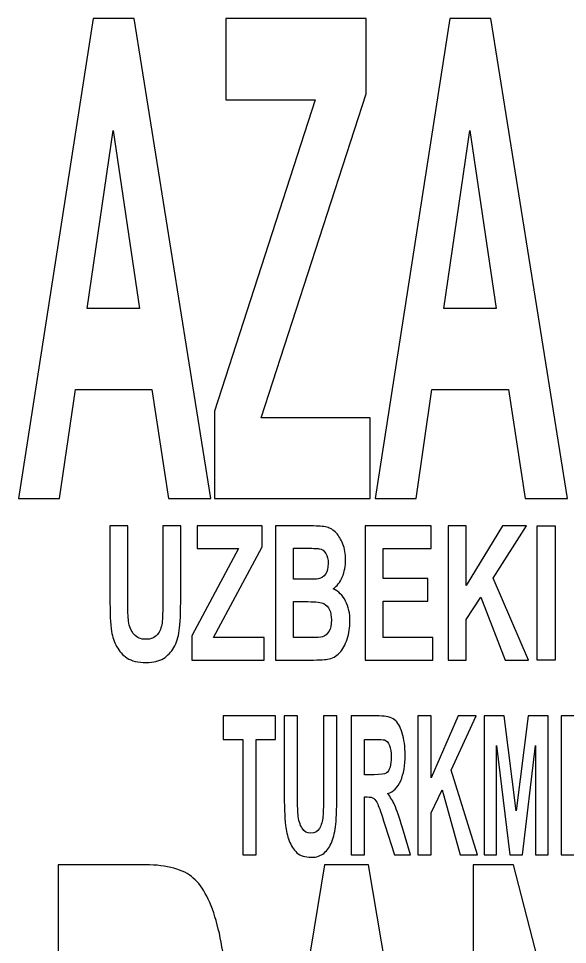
# Model space of a CAD drawing. Header units: centimetres. Extents: x -12.1 to 12.1, y -5 to 6.2.
# Drawn here: x 1.244 to 1.996, y 2.766 to 4.034 of the extents above; entities that cross this region are included whole.
import ezdxf

# ---------------------------------------------------------------- set-up
doc = ezdxf.new("R2010")
doc.units = ezdxf.units.CM
doc.header["$MEASUREMENT"] = 0
doc.layers.add('Layer 1', color=7, linetype='Continuous')

msp = doc.modelspace()

# ---------------------------------------------------------------- linework, layer by layer
at = {"layer": 'Layer 1', "color": 250}
for points, knots in [([(1.50737, 3.37639), (1.50737, 3.37639), (1.4498, 3.37639), (1.4498, 3.37639), (1.4498, 3.37639), (1.4498, 3.37639), (1.42691, 3.52572), (1.42691, 3.52572), (1.42691, 3.52572), (1.42691, 3.52572), (1.3222, 3.52572), (1.3222, 3.52572), (1.3222, 3.52572), (1.3222, 3.52572), (1.30057, 3.37639), (1.30057, 3.37639), (1.30057, 3.37639), (1.30057, 3.37639), (1.24446, 3.37639), (1.24446, 3.37639), (1.24446, 3.37639), (1.24446, 3.37639), (1.34649, 4.03385), (1.34649, 4.03385), (1.34649, 4.03385), (1.34649, 4.03385), (1.40246, 4.03385), (1.40246, 4.03385), (1.40246, 4.03385), (1.40246, 4.03385), (1.50737, 3.37639), (1.50737, 3.37639)], [0, 0, 0, 0, 0.1111111, 0.1111111, 0.1111111, 0.1111111, 0.2222222, 0.2222222, 0.2222222, 0.2222222, 0.3333333, 0.3333333, 0.3333333, 0.3333333, 0.4444444, 0.4444444, 0.4444444, 0.4444444, 0.5555556, 0.5555556, 0.5555556, 0.5555556, 0.6666667, 0.6666667, 0.6666667, 0.6666667, 0.7777778, 0.7777778, 0.7777778, 0.7777778, 1, 1, 1, 1]), ([(1.51276, 3.37639), (1.51276, 3.37639), (1.51276, 3.4961), (1.51276, 3.4961), (1.51276, 3.4961), (1.51276, 3.4961), (1.6504, 3.92264), (1.6504, 3.92264), (1.6504, 3.92264), (1.6504, 3.92264), (1.52831, 3.92264), (1.52831, 3.92264), (1.52831, 3.92264), (1.52831, 3.92264), (1.52831, 4.03385), (1.52831, 4.03385), (1.52831, 4.03385), (1.52831, 4.03385), (1.72011, 4.03385), (1.72011, 4.03385), (1.72011, 4.03385), (1.72011, 4.03385), (1.72011, 3.9307), (1.72011, 3.9307), (1.72011, 3.9307), (1.72011, 3.9307), (1.57659, 3.48716), (1.57659, 3.48716), (1.57659, 3.48716), (1.57659, 3.48716), (1.72564, 3.48716), (1.72564, 3.48716), (1.72564, 3.48716), (1.72564, 3.48716), (1.72564, 3.37639), (1.72564, 3.37639), (1.72564, 3.37639), (1.72564, 3.37639), (1.51276, 3.37639), (1.51276, 3.37639)], [0, 0, 0, 0, 0.0909091, 0.0909091, 0.0909091, 0.0909091, 0.1818182, 0.1818182, 0.1818182, 0.1818182, 0.2727273, 0.2727273, 0.2727273, 0.2727273, 0.3636364, 0.3636364, 0.3636364, 0.3636364, 0.4545455, 0.4545455, 0.4545455, 0.4545455, 0.5454545, 0.5454545, 0.5454545, 0.5454545, 0.6363636, 0.6363636, 0.6363636, 0.6363636, 0.7272727, 0.7272727, 0.7272727, 0.7272727, 0.8181818, 0.8181818, 0.8181818, 0.8181818, 1, 1, 1, 1]), ([(1.99537, 3.37639), (1.99537, 3.37639), (1.93777, 3.37639), (1.93777, 3.37639), (1.93777, 3.37639), (1.93777, 3.37639), (1.91492, 3.52572), (1.91492, 3.52572), (1.91492, 3.52572), (1.91492, 3.52572), (1.81015, 3.52572), (1.81015, 3.52572), (1.81015, 3.52572), (1.81015, 3.52572), (1.78857, 3.37639), (1.78857, 3.37639), (1.78857, 3.37639), (1.78857, 3.37639), (1.7324, 3.37639), (1.7324, 3.37639), (1.7324, 3.37639), (1.7324, 3.37639), (1.83446, 4.03385), (1.83446, 4.03385), (1.83446, 4.03385), (1.83446, 4.03385), (1.89043, 4.03385), (1.89043, 4.03385), (1.89043, 4.03385), (1.89043, 4.03385), (1.99537, 3.37639), (1.99537, 3.37639)], [0, 0, 0, 0, 0.1111111, 0.1111111, 0.1111111, 0.1111111, 0.2222222, 0.2222222, 0.2222222, 0.2222222, 0.3333333, 0.3333333, 0.3333333, 0.3333333, 0.4444444, 0.4444444, 0.4444444, 0.4444444, 0.5555556, 0.5555556, 0.5555556, 0.5555556, 0.6666667, 0.6666667, 0.6666667, 0.6666667, 0.7777778, 0.7777778, 0.7777778, 0.7777778, 1, 1, 1, 1]), ([(1.40997, 3.63651), (1.40997, 3.63651), (1.37386, 3.88047), (1.37386, 3.88047), (1.37386, 3.88047), (1.37386, 3.88047), (1.33845, 3.63651), (1.33845, 3.63651), (1.33845, 3.63651), (1.33845, 3.63651), (1.40997, 3.63651), (1.40997, 3.63651)], [0, 0, 0, 0, 0.25, 0.25, 0.25, 0.25, 0.5, 0.5, 0.5, 0.5, 1, 1, 1, 1]), ([(1.89794, 3.63651), (1.89794, 3.63651), (1.86183, 3.88047), (1.86183, 3.88047), (1.86183, 3.88047), (1.86183, 3.88047), (1.82646, 3.63651), (1.82646, 3.63651), (1.82646, 3.63651), (1.82646, 3.63651), (1.89794, 3.63651), (1.89794, 3.63651)], [0, 0, 0, 0, 0.25, 0.25, 0.25, 0.25, 0.5, 0.5, 0.5, 0.5, 1, 1, 1, 1]), ([(1.36947, 3.33898), (1.36947, 3.33898), (1.39398, 3.33898), (1.39398, 3.33898), (1.39398, 3.33898), (1.39398, 3.33898), (1.39398, 3.23939), (1.39398, 3.23939), (1.39398, 3.23939), (1.39398, 3.22355), (1.39427, 3.21333), (1.39491, 3.20864), (1.39491, 3.20864), (1.39596, 3.20113), (1.39846, 3.19507), (1.4024, 3.19053), (1.4024, 3.19053), (1.40635, 3.18596), (1.4118, 3.18369), (1.41861, 3.18369), (1.41861, 3.18369), (1.42558, 3.18369), (1.43084, 3.18585), (1.43437, 3.19015), (1.43437, 3.19015), (1.43792, 3.19446), (1.44005, 3.19976), (1.44077, 3.20599), (1.44077, 3.20599), (1.44147, 3.21231), (1.44182, 3.22271), (1.44182, 3.23727), (1.44182, 3.23727), (1.44182, 3.23727), (1.44182, 3.33898), (1.44182, 3.33898), (1.44182, 3.33898), (1.44182, 3.33898), (1.4664, 3.33898), (1.4664, 3.33898), (1.4664, 3.33898), (1.4664, 3.33898), (1.4664, 3.24239), (1.4664, 3.24239), (1.4664, 3.24239), (1.4664, 3.22032), (1.46573, 3.20471), (1.46439, 3.19559), (1.46439, 3.19559), (1.46305, 3.18651), (1.46063, 3.1788), (1.45703, 3.17253), (1.45703, 3.17253), (1.45347, 3.16624), (1.44872, 3.16126), (1.44275, 3.15754), (1.44275, 3.15754), (1.43679, 3.15381), (1.42898, 3.15195), (1.41937, 3.15195), (1.41937, 3.15195), (1.40776, 3.15195), (1.39893, 3.15398), (1.39293, 3.15804), (1.39293, 3.15804), (1.38696, 3.16208), (1.38222, 3.16736), (1.37872, 3.17384), (1.37872, 3.17384), (1.37523, 3.18034), (1.37292, 3.18712), (1.37185, 3.19423), (1.37185, 3.19423), (1.37022, 3.20474), (1.36947, 3.22032), (1.36947, 3.24091), (1.36947, 3.24091), (1.36947, 3.24091), (1.36947, 3.33898), (1.36947, 3.33898)], [0, 0, 0, 0, 0.047619, 0.047619, 0.047619, 0.047619, 0.0952381, 0.0952381, 0.0952381, 0.0952381, 0.1428571, 0.1428571, 0.1428571, 0.1428571, 0.1904762, 0.1904762, 0.1904762, 0.1904762, 0.2380952, 0.2380952, 0.2380952, 0.2380952, 0.2857143, 0.2857143, 0.2857143, 0.2857143, 0.3333333, 0.3333333, 0.3333333, 0.3333333, 0.3809524, 0.3809524, 0.3809524, 0.3809524, 0.4285714, 0.4285714, 0.4285714, 0.4285714, 0.4761905, 0.4761905, 0.4761905, 0.4761905, 0.5238095, 0.5238095, 0.5238095, 0.5238095, 0.5714286, 0.5714286, 0.5714286, 0.5714286, 0.6190476, 0.6190476, 0.6190476, 0.6190476, 0.6666667, 0.6666667, 0.6666667, 0.6666667, 0.7142857, 0.7142857, 0.7142857, 0.7142857, 0.7619048, 0.7619048, 0.7619048, 0.7619048, 0.8095238, 0.8095238, 0.8095238, 0.8095238, 0.8571429, 0.8571429, 0.8571429, 0.8571429, 0.9047619, 0.9047619, 0.9047619, 0.9047619, 1, 1, 1, 1]), ([(1.48175, 3.15509), (1.48175, 3.15509), (1.48175, 3.18858), (1.48175, 3.18858), (1.48175, 3.18858), (1.48175, 3.18858), (1.5456, 3.30788), (1.5456, 3.30788), (1.5456, 3.30788), (1.5456, 3.30788), (1.48897, 3.30788), (1.48897, 3.30788), (1.48897, 3.30788), (1.48897, 3.30788), (1.48897, 3.33898), (1.48897, 3.33898), (1.48897, 3.33898), (1.48897, 3.33898), (1.57795, 3.33898), (1.57795, 3.33898), (1.57795, 3.33898), (1.57795, 3.33898), (1.57795, 3.31015), (1.57795, 3.31015), (1.57795, 3.31015), (1.57795, 3.31015), (1.51135, 3.18608), (1.51135, 3.18608), (1.51135, 3.18608), (1.51135, 3.18608), (1.58052, 3.18608), (1.58052, 3.18608), (1.58052, 3.18608), (1.58052, 3.18608), (1.58052, 3.15509), (1.58052, 3.15509), (1.58052, 3.15509), (1.58052, 3.15509), (1.48175, 3.15509), (1.48175, 3.15509)], [0, 0, 0, 0, 0.0909091, 0.0909091, 0.0909091, 0.0909091, 0.1818182, 0.1818182, 0.1818182, 0.1818182, 0.2727273, 0.2727273, 0.2727273, 0.2727273, 0.3636364, 0.3636364, 0.3636364, 0.3636364, 0.4545455, 0.4545455, 0.4545455, 0.4545455, 0.5454545, 0.5454545, 0.5454545, 0.5454545, 0.6363636, 0.6363636, 0.6363636, 0.6363636, 0.7272727, 0.7272727, 0.7272727, 0.7272727, 0.8181818, 0.8181818, 0.8181818, 0.8181818, 1, 1, 1, 1]), ([(1.59609, 3.33898), (1.59609, 3.33898), (1.64473, 3.33898), (1.64473, 3.33898), (1.64473, 3.33898), (1.65436, 3.33898), (1.66152, 3.33837), (1.66624, 3.33718), (1.66624, 3.33718), (1.67096, 3.33595), (1.67518, 3.33341), (1.67891, 3.32957), (1.67891, 3.32957), (1.68264, 3.32573), (1.68578, 3.3206), (1.68826, 3.3142), (1.68826, 3.3142), (1.69076, 3.30783), (1.69201, 3.30063), (1.69201, 3.29268), (1.69201, 3.29268), (1.69201, 3.28409), (1.69047, 3.2762), (1.68741, 3.26901), (1.68741, 3.26901), (1.6843, 3.26182), (1.68013, 3.25639), (1.67489, 3.25282), (1.67489, 3.25282), (1.68231, 3.24955), (1.68802, 3.244), (1.69201, 3.23613), (1.69201, 3.23613), (1.69598, 3.22827), (1.69795, 3.21901), (1.69795, 3.20841), (1.69795, 3.20841), (1.69795, 3.20005), (1.69667, 3.1919), (1.69411, 3.184), (1.69411, 3.184), (1.69154, 3.17611), (1.68802, 3.1698), (1.68359, 3.16505), (1.68359, 3.16505), (1.67911, 3.16033), (1.67364, 3.15743), (1.66709, 3.15634), (1.66709, 3.15634), (1.66304, 3.15568), (1.65317, 3.15524), (1.6375, 3.15509), (1.6375, 3.15509), (1.6375, 3.15509), (1.59609, 3.15509), (1.59609, 3.15509), (1.59609, 3.15509), (1.59609, 3.15509), (1.59609, 3.33898), (1.59609, 3.33898)], [0, 0, 0, 0, 0.0625, 0.0625, 0.0625, 0.0625, 0.125, 0.125, 0.125, 0.125, 0.1875, 0.1875, 0.1875, 0.1875, 0.25, 0.25, 0.25, 0.25, 0.3125, 0.3125, 0.3125, 0.3125, 0.375, 0.375, 0.375, 0.375, 0.4375, 0.4375, 0.4375, 0.4375, 0.5, 0.5, 0.5, 0.5, 0.5625, 0.5625, 0.5625, 0.5625, 0.625, 0.625, 0.625, 0.625, 0.6875, 0.6875, 0.6875, 0.6875, 0.75, 0.75, 0.75, 0.75, 0.8125, 0.8125, 0.8125, 0.8125, 0.875, 0.875, 0.875, 0.875, 1, 1, 1, 1]), ([(1.71872, 3.15509), (1.71872, 3.15509), (1.71872, 3.33898), (1.71872, 3.33898), (1.71872, 3.33898), (1.71872, 3.33898), (1.80883, 3.33898), (1.80883, 3.33898), (1.80883, 3.33898), (1.80883, 3.33898), (1.80883, 3.30788), (1.80883, 3.30788), (1.80883, 3.30788), (1.80883, 3.30788), (1.74323, 3.30788), (1.74323, 3.30788), (1.74323, 3.30788), (1.74323, 3.30788), (1.74323, 3.26712), (1.74323, 3.26712), (1.74323, 3.26712), (1.74323, 3.26712), (1.80426, 3.26712), (1.80426, 3.26712), (1.80426, 3.26712), (1.80426, 3.26712), (1.80426, 3.23613), (1.80426, 3.23613), (1.80426, 3.23613), (1.80426, 3.23613), (1.74323, 3.23613), (1.74323, 3.23613), (1.74323, 3.23613), (1.74323, 3.23613), (1.74323, 3.18608), (1.74323, 3.18608), (1.74323, 3.18608), (1.74323, 3.18608), (1.81116, 3.18608), (1.81116, 3.18608), (1.81116, 3.18608), (1.81116, 3.18608), (1.81116, 3.15509), (1.81116, 3.15509), (1.81116, 3.15509), (1.81116, 3.15509), (1.71872, 3.15509), (1.71872, 3.15509)], [0, 0, 0, 0, 0.0769231, 0.0769231, 0.0769231, 0.0769231, 0.1538462, 0.1538462, 0.1538462, 0.1538462, 0.2307692, 0.2307692, 0.2307692, 0.2307692, 0.3076923, 0.3076923, 0.3076923, 0.3076923, 0.3846154, 0.3846154, 0.3846154, 0.3846154, 0.4615385, 0.4615385, 0.4615385, 0.4615385, 0.5384615, 0.5384615, 0.5384615, 0.5384615, 0.6153846, 0.6153846, 0.6153846, 0.6153846, 0.6923077, 0.6923077, 0.6923077, 0.6923077, 0.7692308, 0.7692308, 0.7692308, 0.7692308, 0.8461538, 0.8461538, 0.8461538, 0.8461538, 1, 1, 1, 1]), ([(1.83233, 3.15509), (1.83233, 3.15509), (1.83233, 3.33898), (1.83233, 3.33898), (1.83233, 3.33898), (1.83233, 3.33898), (1.85688, 3.33898), (1.85688, 3.33898), (1.85688, 3.33898), (1.85688, 3.33898), (1.85688, 3.25733), (1.85688, 3.25733), (1.85688, 3.25733), (1.85688, 3.25733), (1.90644, 3.33898), (1.90644, 3.33898), (1.90644, 3.33898), (1.90644, 3.33898), (1.93947, 3.33898), (1.93947, 3.33898), (1.93947, 3.33898), (1.93947, 3.33898), (1.89369, 3.26735), (1.89369, 3.26735), (1.89369, 3.26735), (1.89369, 3.26735), (1.94197, 3.15509), (1.94197, 3.15509), (1.94197, 3.15509), (1.94197, 3.15509), (1.91023, 3.15509), (1.91023, 3.15509), (1.91023, 3.15509), (1.91023, 3.15509), (1.8768, 3.2414), (1.8768, 3.2414), (1.8768, 3.2414), (1.8768, 3.2414), (1.85688, 3.21068), (1.85688, 3.21068), (1.85688, 3.21068), (1.85688, 3.21068), (1.85688, 3.15509), (1.85688, 3.15509), (1.85688, 3.15509), (1.85688, 3.15509), (1.83233, 3.15509), (1.83233, 3.15509)], [0, 0, 0, 0, 0.0769231, 0.0769231, 0.0769231, 0.0769231, 0.1538462, 0.1538462, 0.1538462, 0.1538462, 0.2307692, 0.2307692, 0.2307692, 0.2307692, 0.3076923, 0.3076923, 0.3076923, 0.3076923, 0.3846154, 0.3846154, 0.3846154, 0.3846154, 0.4615385, 0.4615385, 0.4615385, 0.4615385, 0.5384615, 0.5384615, 0.5384615, 0.5384615, 0.6153846, 0.6153846, 0.6153846, 0.6153846, 0.6923077, 0.6923077, 0.6923077, 0.6923077, 0.7692308, 0.7692308, 0.7692308, 0.7692308, 0.8461538, 0.8461538, 0.8461538, 0.8461538, 1, 1, 1, 1]), ([(1.95393, 3.15509), (1.95393, 3.15509), (1.97851, 3.15509), (1.97851, 3.15509), (1.97851, 3.15509), (1.97851, 3.15509), (1.97851, 3.33898), (1.97851, 3.33898), (1.97851, 3.33898), (1.97851, 3.33898), (1.95393, 3.33898), (1.95393, 3.33898), (1.95393, 3.33898), (1.95393, 3.33898), (1.95393, 3.15509), (1.95393, 3.15509)], [0, 0, 0, 0, 0.2, 0.2, 0.2, 0.2, 0.4, 0.4, 0.4, 0.4, 0.6, 0.6, 0.6, 0.6, 1, 1, 1, 1]), ([(1.62067, 3.30838), (1.62067, 3.30838), (1.62067, 3.26586), (1.62067, 3.26586), (1.62067, 3.26586), (1.62067, 3.26586), (1.63674, 3.26586), (1.63674, 3.26586), (1.63674, 3.26586), (1.64629, 3.26586), (1.65224, 3.26607), (1.6546, 3.26647), (1.6546, 3.26647), (1.65879, 3.26723), (1.66205, 3.26944), (1.66449, 3.27305), (1.66449, 3.27305), (1.66688, 3.27672), (1.66808, 3.28147), (1.66808, 3.28741), (1.66808, 3.28741), (1.66808, 3.29312), (1.66705, 3.29775), (1.66502, 3.3013), (1.66502, 3.3013), (1.66293, 3.30485), (1.65984, 3.30701), (1.65576, 3.30776), (1.65576, 3.30776), (1.65331, 3.30817), (1.64629, 3.30838), (1.63476, 3.30838), (1.63476, 3.30838), (1.63476, 3.30838), (1.62067, 3.30838), (1.62067, 3.30838)], [0, 0, 0, 0, 0.1, 0.1, 0.1, 0.1, 0.2, 0.2, 0.2, 0.2, 0.3, 0.3, 0.3, 0.3, 0.4, 0.4, 0.4, 0.4, 0.5, 0.5, 0.5, 0.5, 0.6, 0.6, 0.6, 0.6, 0.7, 0.7, 0.7, 0.7, 0.8, 0.8, 0.8, 0.8, 1, 1, 1, 1]), ([(1.62067, 3.23525), (1.62067, 3.23525), (1.62067, 3.18608), (1.62067, 3.18608), (1.62067, 3.18608), (1.62067, 3.18608), (1.64338, 3.18608), (1.64338, 3.18608), (1.64338, 3.18608), (1.65224, 3.18608), (1.65786, 3.18646), (1.66021, 3.18718), (1.66021, 3.18718), (1.66391, 3.18823), (1.66682, 3.19065), (1.66918, 3.19452), (1.66918, 3.19452), (1.67145, 3.19845), (1.67259, 3.20363), (1.67259, 3.21015), (1.67259, 3.21015), (1.67259, 3.21566), (1.67172, 3.22038), (1.66991, 3.22419), (1.66991, 3.22419), (1.66813, 3.22807), (1.66558, 3.23086), (1.66228, 3.2326), (1.66228, 3.2326), (1.65893, 3.23435), (1.65165, 3.23525), (1.6405, 3.23525), (1.6405, 3.23525), (1.6405, 3.23525), (1.62067, 3.23525), (1.62067, 3.23525)], [0, 0, 0, 0, 0.1, 0.1, 0.1, 0.1, 0.2, 0.2, 0.2, 0.2, 0.3, 0.3, 0.3, 0.3, 0.4, 0.4, 0.4, 0.4, 0.5, 0.5, 0.5, 0.5, 0.6, 0.6, 0.6, 0.6, 0.7, 0.7, 0.7, 0.7, 0.8, 0.8, 0.8, 0.8, 1, 1, 1, 1]), ([(1.55119, 2.88842), (1.55119, 2.88842), (1.55119, 3.04651), (1.55119, 3.04651), (1.55119, 3.04651), (1.55119, 3.04651), (1.52435, 3.04651), (1.52435, 3.04651), (1.52435, 3.04651), (1.52435, 3.04651), (1.52435, 3.07871), (1.52435, 3.07871), (1.52435, 3.07871), (1.52435, 3.07871), (1.59624, 3.07871), (1.59624, 3.07871), (1.59624, 3.07871), (1.59624, 3.07871), (1.59624, 3.04651), (1.59624, 3.04651), (1.59624, 3.04651), (1.59624, 3.04651), (1.56945, 3.04651), (1.56945, 3.04651), (1.56945, 3.04651), (1.56945, 3.04651), (1.56945, 2.88842), (1.56945, 2.88842), (1.56945, 2.88842), (1.56945, 2.88842), (1.55119, 2.88842), (1.55119, 2.88842)], [0, 0, 0, 0, 0.1111111, 0.1111111, 0.1111111, 0.1111111, 0.2222222, 0.2222222, 0.2222222, 0.2222222, 0.3333333, 0.3333333, 0.3333333, 0.3333333, 0.4444444, 0.4444444, 0.4444444, 0.4444444, 0.5555556, 0.5555556, 0.5555556, 0.5555556, 0.6666667, 0.6666667, 0.6666667, 0.6666667, 0.7777778, 0.7777778, 0.7777778, 0.7777778, 1, 1, 1, 1]), ([(1.60792, 3.07871), (1.60792, 3.07871), (1.62617, 3.07871), (1.62617, 3.07871), (1.62617, 3.07871), (1.62617, 3.07871), (1.62617, 2.97566), (1.62617, 2.97566), (1.62617, 2.97566), (1.62617, 2.9593), (1.62641, 2.94869), (1.62685, 2.94387), (1.62685, 2.94387), (1.62763, 2.93606), (1.62946, 2.92983), (1.63246, 2.92508), (1.63246, 2.92508), (1.63535, 2.92037), (1.63943, 2.91804), (1.64449, 2.91804), (1.64449, 2.91804), (1.64967, 2.91804), (1.65357, 2.92025), (1.65622, 2.92471), (1.65622, 2.92471), (1.65885, 2.92916), (1.66045, 2.93464), (1.66097, 2.94113), (1.66097, 2.94113), (1.66152, 2.94762), (1.66179, 2.95839), (1.66179, 2.97345), (1.66179, 2.97345), (1.66179, 2.97345), (1.66179, 3.07871), (1.66179, 3.07871), (1.66179, 3.07871), (1.66179, 3.07871), (1.68007, 3.07871), (1.68007, 3.07871), (1.68007, 3.07871), (1.68007, 3.07871), (1.68007, 2.97878), (1.68007, 2.97878), (1.68007, 2.97878), (1.68007, 2.95595), (1.67955, 2.93979), (1.67858, 2.93035), (1.67858, 2.93035), (1.6776, 2.92092), (1.67574, 2.91294), (1.67309, 2.90647), (1.67309, 2.90647), (1.67044, 2.89998), (1.66688, 2.8948), (1.66246, 2.89096), (1.66246, 2.89096), (1.65803, 2.88711), (1.6522, 2.88519), (1.64504, 2.88519), (1.64504, 2.88519), (1.63642, 2.88519), (1.62988, 2.88728), (1.62542, 2.89148), (1.62542, 2.89148), (1.62093, 2.89567), (1.61741, 2.90112), (1.61482, 2.90784), (1.61482, 2.90784), (1.61223, 2.91454), (1.61051, 2.92156), (1.60969, 2.92893), (1.60969, 2.92893), (1.6085, 2.93985), (1.60792, 2.95595), (1.60792, 2.9772), (1.60792, 2.9772), (1.60792, 2.9772), (1.60792, 3.07871), (1.60792, 3.07871)], [0, 0, 0, 0, 0.047619, 0.047619, 0.047619, 0.047619, 0.0952381, 0.0952381, 0.0952381, 0.0952381, 0.1428571, 0.1428571, 0.1428571, 0.1428571, 0.1904762, 0.1904762, 0.1904762, 0.1904762, 0.2380952, 0.2380952, 0.2380952, 0.2380952, 0.2857143, 0.2857143, 0.2857143, 0.2857143, 0.3333333, 0.3333333, 0.3333333, 0.3333333, 0.3809524, 0.3809524, 0.3809524, 0.3809524, 0.4285714, 0.4285714, 0.4285714, 0.4285714, 0.4761905, 0.4761905, 0.4761905, 0.4761905, 0.5238095, 0.5238095, 0.5238095, 0.5238095, 0.5714286, 0.5714286, 0.5714286, 0.5714286, 0.6190476, 0.6190476, 0.6190476, 0.6190476, 0.6666667, 0.6666667, 0.6666667, 0.6666667, 0.7142857, 0.7142857, 0.7142857, 0.7142857, 0.7619048, 0.7619048, 0.7619048, 0.7619048, 0.8095238, 0.8095238, 0.8095238, 0.8095238, 0.8571429, 0.8571429, 0.8571429, 0.8571429, 0.9047619, 0.9047619, 0.9047619, 0.9047619, 1, 1, 1, 1]), ([(1.69935, 2.88842), (1.69935, 2.88842), (1.69935, 3.07871), (1.69935, 3.07871), (1.69935, 3.07871), (1.69935, 3.07871), (1.73782, 3.07871), (1.73782, 3.07871), (1.73782, 3.07871), (1.74748, 3.07871), (1.75447, 3.07702), (1.75887, 3.07359), (1.75887, 3.07359), (1.76326, 3.07018), (1.76676, 3.0641), (1.76938, 3.05536), (1.76938, 3.05536), (1.77203, 3.04662), (1.77337, 3.03663), (1.77337, 3.02537), (1.77337, 3.02537), (1.77337, 3.0111), (1.77133, 2.99931), (1.76737, 2.98999), (1.76737, 2.98999), (1.76335, 2.9807), (1.75741, 2.97484), (1.74944, 2.9724), (1.74944, 2.9724), (1.75339, 2.96756), (1.75665, 2.96224), (1.75922, 2.95647), (1.75922, 2.95647), (1.76181, 2.95065), (1.76524, 2.94034), (1.76964, 2.92555), (1.76964, 2.92555), (1.76964, 2.92555), (1.7807, 2.88842), (1.7807, 2.88842), (1.7807, 2.88842), (1.7807, 2.88842), (1.75887, 2.88842), (1.75887, 2.88842), (1.75887, 2.88842), (1.75887, 2.88842), (1.74565, 2.92983), (1.74565, 2.92983), (1.74565, 2.92983), (1.7409, 2.94463), (1.73776, 2.95397), (1.73598, 2.95782), (1.73598, 2.95782), (1.73429, 2.96169), (1.73246, 2.9643), (1.73054, 2.96573), (1.73054, 2.96573), (1.72855, 2.96716), (1.7255, 2.96786), (1.72133, 2.96786), (1.72133, 2.96786), (1.72133, 2.96786), (1.71763, 2.96786), (1.71763, 2.96786), (1.71763, 2.96786), (1.71763, 2.96786), (1.71763, 2.88842), (1.71763, 2.88842), (1.71763, 2.88842), (1.71763, 2.88842), (1.69935, 2.88842), (1.69935, 2.88842)], [0, 0, 0, 0, 0.0526316, 0.0526316, 0.0526316, 0.0526316, 0.1052632, 0.1052632, 0.1052632, 0.1052632, 0.1578947, 0.1578947, 0.1578947, 0.1578947, 0.2105263, 0.2105263, 0.2105263, 0.2105263, 0.2631579, 0.2631579, 0.2631579, 0.2631579, 0.3157895, 0.3157895, 0.3157895, 0.3157895, 0.3684211, 0.3684211, 0.3684211, 0.3684211, 0.4210526, 0.4210526, 0.4210526, 0.4210526, 0.4736842, 0.4736842, 0.4736842, 0.4736842, 0.5263158, 0.5263158, 0.5263158, 0.5263158, 0.5789474, 0.5789474, 0.5789474, 0.5789474, 0.6315789, 0.6315789, 0.6315789, 0.6315789, 0.6842105, 0.6842105, 0.6842105, 0.6842105, 0.7368421, 0.7368421, 0.7368421, 0.7368421, 0.7894737, 0.7894737, 0.7894737, 0.7894737, 0.8421053, 0.8421053, 0.8421053, 0.8421053, 0.8947368, 0.8947368, 0.8947368, 0.8947368, 1, 1, 1, 1]), ([(1.79082, 2.88842), (1.79082, 2.88842), (1.79082, 3.07871), (1.79082, 3.07871), (1.79082, 3.07871), (1.79082, 3.07871), (1.8091, 3.07871), (1.8091, 3.07871), (1.8091, 3.07871), (1.8091, 3.07871), (1.8091, 2.99421), (1.8091, 2.99421), (1.8091, 2.99421), (1.8091, 2.99421), (1.84599, 3.07871), (1.84599, 3.07871), (1.84599, 3.07871), (1.84599, 3.07871), (1.87057, 3.07871), (1.87057, 3.07871), (1.87057, 3.07871), (1.87057, 3.07871), (1.83653, 3.00461), (1.83653, 3.00461), (1.83653, 3.00461), (1.83653, 3.00461), (1.87243, 2.88842), (1.87243, 2.88842), (1.87243, 2.88842), (1.87243, 2.88842), (1.84878, 2.88842), (1.84878, 2.88842), (1.84878, 2.88842), (1.84878, 2.88842), (1.82389, 2.97773), (1.82389, 2.97773), (1.82389, 2.97773), (1.82389, 2.97773), (1.8091, 2.94593), (1.8091, 2.94593), (1.8091, 2.94593), (1.8091, 2.94593), (1.8091, 2.88842), (1.8091, 2.88842), (1.8091, 2.88842), (1.8091, 2.88842), (1.79082, 2.88842), (1.79082, 2.88842)], [0, 0, 0, 0, 0.0769231, 0.0769231, 0.0769231, 0.0769231, 0.1538462, 0.1538462, 0.1538462, 0.1538462, 0.2307692, 0.2307692, 0.2307692, 0.2307692, 0.3076923, 0.3076923, 0.3076923, 0.3076923, 0.3846154, 0.3846154, 0.3846154, 0.3846154, 0.4615385, 0.4615385, 0.4615385, 0.4615385, 0.5384615, 0.5384615, 0.5384615, 0.5384615, 0.6153846, 0.6153846, 0.6153846, 0.6153846, 0.6923077, 0.6923077, 0.6923077, 0.6923077, 0.7692308, 0.7692308, 0.7692308, 0.7692308, 0.8461538, 0.8461538, 0.8461538, 0.8461538, 1, 1, 1, 1]), ([(1.88158, 2.88842), (1.88158, 2.88842), (1.88158, 3.07871), (1.88158, 3.07871), (1.88158, 3.07871), (1.88158, 3.07871), (1.90892, 3.07871), (1.90892, 3.07871), (1.90892, 3.07871), (1.90892, 3.07871), (1.92534, 2.9489), (1.92534, 2.9489), (1.92534, 2.9489), (1.92534, 2.9489), (1.94156, 3.07871), (1.94156, 3.07871), (1.94156, 3.07871), (1.94156, 3.07871), (1.96896, 3.07871), (1.96896, 3.07871), (1.96896, 3.07871), (1.96896, 3.07871), (1.96896, 2.88842), (1.96896, 2.88842), (1.96896, 2.88842), (1.96896, 2.88842), (1.95199, 2.88842), (1.95199, 2.88842), (1.95199, 2.88842), (1.95199, 2.88842), (1.95199, 3.03821), (1.95199, 3.03821), (1.95199, 3.03821), (1.95199, 3.03821), (1.93405, 2.88842), (1.93405, 2.88842), (1.93405, 2.88842), (1.93405, 2.88842), (1.91646, 2.88842), (1.91646, 2.88842), (1.91646, 2.88842), (1.91646, 2.88842), (1.89852, 3.03821), (1.89852, 3.03821), (1.89852, 3.03821), (1.89852, 3.03821), (1.89852, 2.88842), (1.89852, 2.88842), (1.89852, 2.88842), (1.89852, 2.88842), (1.88158, 2.88842), (1.88158, 2.88842)], [0, 0, 0, 0, 0.0714286, 0.0714286, 0.0714286, 0.0714286, 0.1428571, 0.1428571, 0.1428571, 0.1428571, 0.2142857, 0.2142857, 0.2142857, 0.2142857, 0.2857143, 0.2857143, 0.2857143, 0.2857143, 0.3571429, 0.3571429, 0.3571429, 0.3571429, 0.4285714, 0.4285714, 0.4285714, 0.4285714, 0.5, 0.5, 0.5, 0.5, 0.5714286, 0.5714286, 0.5714286, 0.5714286, 0.6428571, 0.6428571, 0.6428571, 0.6428571, 0.7142857, 0.7142857, 0.7142857, 0.7142857, 0.7857143, 0.7857143, 0.7857143, 0.7857143, 0.8571429, 0.8571429, 0.8571429, 0.8571429, 1, 1, 1, 1]), ([(1.9871, 2.88842), (1.9871, 2.88842), (1.9871, 3.07871), (1.9871, 3.07871), (1.9871, 3.07871), (1.9871, 3.07871), (2.05417, 3.07871), (2.05417, 3.07871), (2.05417, 3.07871), (2.05417, 3.07871), (2.05417, 3.04651), (2.05417, 3.04651), (2.05417, 3.04651), (2.05417, 3.04651), (2.00536, 3.04651), (2.00536, 3.04651), (2.00536, 3.04651), (2.00536, 3.04651), (2.00536, 3.00434), (2.00536, 3.00434), (2.00536, 3.00434), (2.00536, 3.00434), (2.05079, 3.00434), (2.05079, 3.00434), (2.05079, 3.00434), (2.05079, 3.00434), (2.05079, 2.97229), (2.05079, 2.97229), (2.05079, 2.97229), (2.05079, 2.97229), (2.00536, 2.97229), (2.00536, 2.97229), (2.00536, 2.97229), (2.00536, 2.97229), (2.00536, 2.92051), (2.00536, 2.92051), (2.00536, 2.92051), (2.00536, 2.92051), (2.05594, 2.92051), (2.05594, 2.92051), (2.05594, 2.92051), (2.05594, 2.92051), (2.05594, 2.88842), (2.05594, 2.88842), (2.05594, 2.88842), (2.05594, 2.88842), (1.9871, 2.88842), (1.9871, 2.88842)], [0, 0, 0, 0, 0.0769231, 0.0769231, 0.0769231, 0.0769231, 0.1538462, 0.1538462, 0.1538462, 0.1538462, 0.2307692, 0.2307692, 0.2307692, 0.2307692, 0.3076923, 0.3076923, 0.3076923, 0.3076923, 0.3846154, 0.3846154, 0.3846154, 0.3846154, 0.4615385, 0.4615385, 0.4615385, 0.4615385, 0.5384615, 0.5384615, 0.5384615, 0.5384615, 0.6153846, 0.6153846, 0.6153846, 0.6153846, 0.6923077, 0.6923077, 0.6923077, 0.6923077, 0.7692308, 0.7692308, 0.7692308, 0.7692308, 0.8461538, 0.8461538, 0.8461538, 0.8461538, 1, 1, 1, 1]), ([(1.71763, 2.99826), (1.71763, 2.99826), (1.73112, 2.99826), (1.73112, 2.99826), (1.73112, 2.99826), (1.73985, 2.99826), (1.74538, 2.99905), (1.74754, 3.00059), (1.74754, 3.00059), (1.74969, 3.00213), (1.75141, 3.00481), (1.7527, 3.00863), (1.7527, 3.00863), (1.75389, 3.01244), (1.7545, 3.01719), (1.7545, 3.02289), (1.7545, 3.02289), (1.7545, 3.02933), (1.75369, 3.03448), (1.75209, 3.03844), (1.75209, 3.03844), (1.75049, 3.04235), (1.74815, 3.04485), (1.74521, 3.0459), (1.74521, 3.0459), (1.74373, 3.04633), (1.7393, 3.04651), (1.73185, 3.04651), (1.73185, 3.04651), (1.73185, 3.04651), (1.71763, 3.04651), (1.71763, 3.04651), (1.71763, 3.04651), (1.71763, 3.04651), (1.71763, 2.99826), (1.71763, 2.99826)], [0, 0, 0, 0, 0.1, 0.1, 0.1, 0.1, 0.2, 0.2, 0.2, 0.2, 0.3, 0.3, 0.3, 0.3, 0.4, 0.4, 0.4, 0.4, 0.5, 0.5, 0.5, 0.5, 0.6, 0.6, 0.6, 0.6, 0.7, 0.7, 0.7, 0.7, 0.8, 0.8, 0.8, 0.8, 1, 1, 1, 1]), ([(1.29862, 2.20681), (1.29862, 2.20681), (1.29862, 2.8748), (1.29862, 2.8748), (1.29862, 2.8748), (1.29862, 2.8748), (1.41809, 2.8748), (1.41809, 2.8748), (1.41809, 2.8748), (1.44817, 2.8748), (1.47001, 2.86879), (1.4836, 2.8568), (1.4836, 2.8568), (1.49723, 2.8448), (1.50813, 2.82345), (1.51634, 2.79277), (1.51634, 2.79277), (1.52449, 2.76208), (1.5286, 2.72701), (1.5286, 2.68753), (1.5286, 2.68753), (1.5286, 2.63739), (1.52239, 2.59601), (1.51002, 2.56337), (1.51002, 2.56337), (1.49761, 2.5307), (1.47906, 2.51011), (1.45438, 2.50161), (1.45438, 2.50161), (1.46663, 2.48463), (1.47679, 2.46593), (1.4848, 2.44559), (1.4848, 2.44559), (1.49278, 2.4252), (1.50359, 2.3891), (1.51712, 2.33714), (1.51712, 2.33714), (1.51712, 2.33714), (1.55145, 2.20681), (1.55145, 2.20681), (1.55145, 2.20681), (1.55145, 2.20681), (1.48355, 2.20681), (1.48355, 2.20681), (1.48355, 2.20681), (1.48355, 2.20681), (1.44249, 2.35217), (1.44249, 2.35217), (1.44249, 2.35217), (1.42787, 2.40412), (1.41794, 2.43685), (1.41256, 2.45036), (1.41256, 2.45036), (1.40717, 2.46387), (1.40147, 2.47316), (1.39549, 2.47814), (1.39549, 2.47814), (1.38947, 2.48318), (1.37992, 2.48568), (1.3669, 2.48568), (1.3669, 2.48568), (1.3669, 2.48568), (1.35542, 2.48568), (1.35542, 2.48568), (1.35542, 2.48568), (1.35542, 2.48568), (1.35542, 2.20681), (1.35542, 2.20681), (1.35542, 2.20681), (1.35542, 2.20681), (1.29862, 2.20681), (1.29862, 2.20681)], [0, 0, 0, 0, 0.0526316, 0.0526316, 0.0526316, 0.0526316, 0.1052632, 0.1052632, 0.1052632, 0.1052632, 0.1578947, 0.1578947, 0.1578947, 0.1578947, 0.2105263, 0.2105263, 0.2105263, 0.2105263, 0.2631579, 0.2631579, 0.2631579, 0.2631579, 0.3157895, 0.3157895, 0.3157895, 0.3157895, 0.3684211, 0.3684211, 0.3684211, 0.3684211, 0.4210526, 0.4210526, 0.4210526, 0.4210526, 0.4736842, 0.4736842, 0.4736842, 0.4736842, 0.5263158, 0.5263158, 0.5263158, 0.5263158, 0.5789474, 0.5789474, 0.5789474, 0.5789474, 0.6315789, 0.6315789, 0.6315789, 0.6315789, 0.6842105, 0.6842105, 0.6842105, 0.6842105, 0.7368421, 0.7368421, 0.7368421, 0.7368421, 0.7894737, 0.7894737, 0.7894737, 0.7894737, 0.8421053, 0.8421053, 0.8421053, 0.8421053, 0.8947368, 0.8947368, 0.8947368, 0.8947368, 1, 1, 1, 1]), ([(1.83571, 2.20681), (1.83571, 2.20681), (1.77395, 2.20681), (1.77395, 2.20681), (1.77395, 2.20681), (1.77395, 2.20681), (1.74938, 2.35855), (1.74938, 2.35855), (1.74938, 2.35855), (1.74938, 2.35855), (1.63697, 2.35855), (1.63697, 2.35855), (1.63697, 2.35855), (1.63697, 2.35855), (1.61377, 2.20681), (1.61377, 2.20681), (1.61377, 2.20681), (1.61377, 2.20681), (1.55355, 2.20681), (1.55355, 2.20681), (1.55355, 2.20681), (1.55355, 2.20681), (1.66312, 2.8748), (1.66312, 2.8748), (1.66312, 2.8748), (1.66312, 2.8748), (1.72311, 2.8748), (1.72311, 2.8748), (1.72311, 2.8748), (1.72311, 2.8748), (1.83571, 2.20681), (1.83571, 2.20681)], [0, 0, 0, 0, 0.1111111, 0.1111111, 0.1111111, 0.1111111, 0.2222222, 0.2222222, 0.2222222, 0.2222222, 0.3333333, 0.3333333, 0.3333333, 0.3333333, 0.4444444, 0.4444444, 0.4444444, 0.4444444, 0.5555556, 0.5555556, 0.5555556, 0.5555556, 0.6666667, 0.6666667, 0.6666667, 0.6666667, 0.7777778, 0.7777778, 0.7777778, 0.7777778, 1, 1, 1, 1]), ([(1.86643, 2.20681), (1.86643, 2.20681), (1.86643, 2.8748), (1.86643, 2.8748), (1.86643, 2.8748), (1.86643, 2.8748), (1.92167, 2.8748), (1.92167, 2.8748), (1.92167, 2.8748), (1.92167, 2.8748), (2.03675, 2.42872), (2.03675, 2.42872), (2.03675, 2.42872), (2.03675, 2.42872), (2.03675, 2.8748), (2.03675, 2.8748), (2.03675, 2.8748), (2.03675, 2.8748), (2.08948, 2.8748), (2.08948, 2.8748), (2.08948, 2.8748), (2.08948, 2.8748), (2.08948, 2.20681), (2.08948, 2.20681), (2.08948, 2.20681), (2.08948, 2.20681), (2.03253, 2.20681), (2.03253, 2.20681), (2.03253, 2.20681), (2.03253, 2.20681), (1.91917, 2.64242), (1.91917, 2.64242), (1.91917, 2.64242), (1.91917, 2.64242), (1.91917, 2.20681), (1.91917, 2.20681), (1.91917, 2.20681), (1.91917, 2.20681), (1.86643, 2.20681), (1.86643, 2.20681)], [0, 0, 0, 0, 0.0909091, 0.0909091, 0.0909091, 0.0909091, 0.1818182, 0.1818182, 0.1818182, 0.1818182, 0.2727273, 0.2727273, 0.2727273, 0.2727273, 0.3636364, 0.3636364, 0.3636364, 0.3636364, 0.4545455, 0.4545455, 0.4545455, 0.4545455, 0.5454545, 0.5454545, 0.5454545, 0.5454545, 0.6363636, 0.6363636, 0.6363636, 0.6363636, 0.7272727, 0.7272727, 0.7272727, 0.7272727, 0.8181818, 0.8181818, 0.8181818, 0.8181818, 1, 1, 1, 1])]:
    msp.add_open_spline(points, degree=3, knots=knots, dxfattribs=at)

doc.saveas('drawing.dxf')
